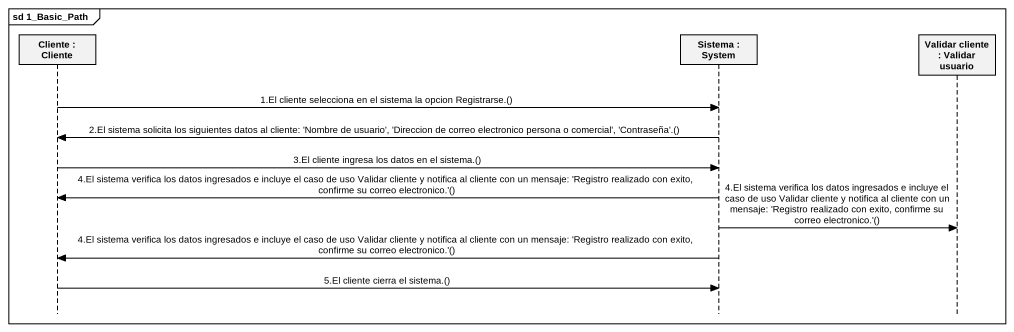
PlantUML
@startuml
mainframe sd 1_Basic_Path
hide footbox
participant "Cliente : Cliente" as Cliente
participant "Sistema : System" as Sistema
participant "Validar cliente : Validar usuario" as Validar_cliente

Cliente -> Sistema : 1.El cliente selecciona en el sistema la opcion Registrarse.()
Sistema -> Cliente : 2.El sistema solicita los siguientes datos al cliente: 'Nombre de usuario', 'Direccion de correo electronico persona o comercial', 'Contraseña'.()
Cliente -> Sistema : 3.El cliente ingresa los datos en el sistema.()
Sistema -> Cliente : 4.El sistema verifica los datos ingresados e incluye el caso de uso Validar cliente y notifica al cliente con un mensaje: 'Registro realizado con exito, confirme su correo electronico.'()
Sistema -> Validar_cliente : 4.El sistema verifica los datos ingresados e incluye el caso de uso Validar cliente y notifica al cliente con un mensaje: 'Registro realizado con exito, confirme su correo electronico.'()
Sistema -> Cliente : 4.El sistema verifica los datos ingresados e incluye el caso de uso Validar cliente y notifica al cliente con un mensaje: 'Registro realizado con exito, confirme su correo electronico.'()
Cliente -> Sistema : 5.El cliente cierra el sistema.()
@enduml
